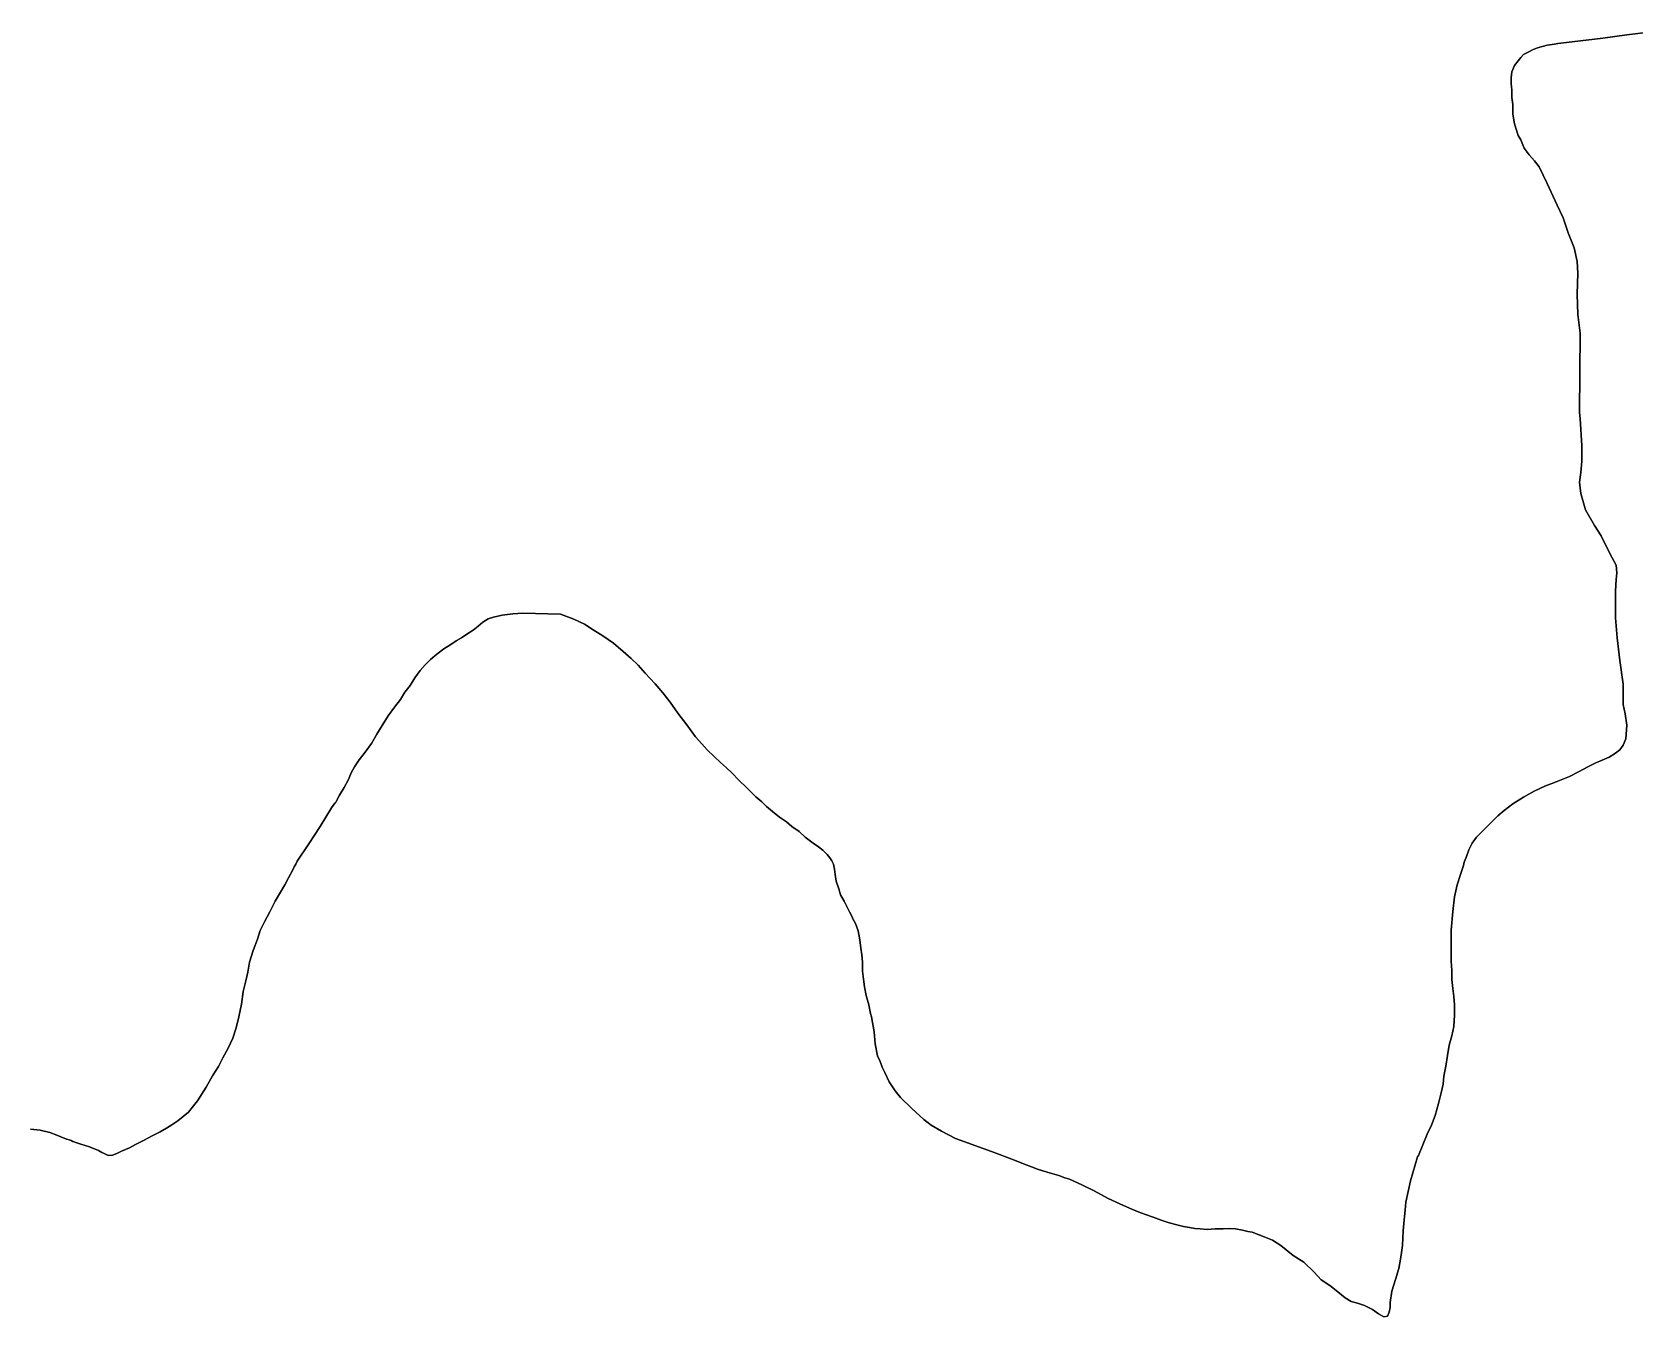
# Model space of a CAD drawing. Header units: inches. Extents: x 11258954 to 11313122, y 3645444 to 3695200.
# Drawn here: x 11277962 to 11279776, y 3665060 to 3666513 of the extents above; entities that cross this region are included whole.
import ezdxf

# ---------------------------------------------------------------- set-up
doc = ezdxf.new("R2010")
doc.units = ezdxf.units.IN
doc.header["$MEASUREMENT"] = 0
doc.layers.add('SchoolZone_Elementary', color=251, linetype='Continuous')
doc.layers.add('SchoolZone_Middle', color=154, linetype='Continuous')

msp = doc.modelspace()

# ---------------------------------------------------------------- linework, layer by layer
at = {"layer": 'SchoolZone_Elementary'}
for points in [[(11279792, 3666513.25, 0), (11279767, 3666510.25, 0), (11279740, 3666506.5, 0), (11279705, 3666502.25, 0), (11279689, 3666500.5, 0), (11279685, 3666499.75, 0), (11279677, 3666498.5, 0), (11279666, 3666495.5, 0), (11279662, 3666494, 0), (11279661, 3666493.5, 0), (11279656, 3666490.75, 0), (11279650, 3666487.75, 0), (11279647, 3666484.5, 0), (11279644, 3666480.75, 0), (11279640, 3666475.5, 0), (11279637, 3666468.25, 0), (11279636, 3666461.5, 0), (11279636, 3666455, 0), (11279637, 3666447.5, 0), (11279637, 3666439.25, 0), (11279638, 3666431.25, 0), (11279638, 3666420.5, 0), (11279640, 3666409.5, 0), (11279644, 3666396.25, 0), (11279647, 3666391.5, 0), (11279650.769, 3666381.758, 0), (11279656.5385, 3666374.176, 0), (11279662.4725, 3666367.4175, 0), (11279667.5825, 3666360.6595, 0), (11279676.978, 3666342.033, 0), (11279688.022, 3666317.4725, 0), (11279694.78, 3666302.967, 0), (11279700.7145, 3666285.989, 0), (11279707.4725, 3666269.176, 0), (11279710.769, 3666253.846, 0), (11279711.5935, 3666240.3295, 0), (11279710.769, 3666216.5935, 0), (11279711.5935, 3666193.6815, 0), (11279714.231, 3666172.5825, 0), (11279713.4065, 3666082.7475, 0), (11279714.231, 3666075.989, 0), (11279716, 3666045, 0), (11279715.879, 3666027.6925, 0), (11279715.055, 3666015, 0), (11279713.4065, 3666003.956, 0), (11279715.055, 3665991.2635, 0), (11279720.343, 3665972.6425, 0), (11279730.22, 3665954.835, 0), (11279737.967, 3665943.132, 0), (11279748.022, 3665922.6925, 0), (11279754.945, 3665910, 0), (11279755.769, 3665901.5935, 0), (11279754.945, 3665894.011, 0), (11279754, 3665880.5, 0), (11279754, 3665871.75, 0), (11279754, 3665860.5, 0), (11279754, 3665850.5, 0), (11279756, 3665827.75, 0), (11279759, 3665802.25, 0), (11279763, 3665775.5, 0), (11279763, 3665767, 0), (11279763, 3665759, 0), (11279763, 3665752.5, 0), (11279765, 3665742, 0), (11279767, 3665729, 0), (11279766, 3665713.5, 0), (11279763, 3665706.25, 0), (11279759, 3665701, 0), (11279754, 3665697.25, 0), (11279747, 3665693, 0), (11279739, 3665689.5, 0), (11279732, 3665686.5, 0), (11279723, 3665682, 0), (11279713, 3665676.75, 0), (11279702, 3665671, 0), (11279687, 3665665, 0), (11279674, 3665660, 0), (11279662, 3665654.5, 0), (11279650, 3665647.5, 0), (11279638, 3665640, 0), (11279628, 3665632.5, 0), (11279621, 3665626.5, 0), (11279614, 3665619.5, 0), (11279605, 3665610.75, 0), (11279597, 3665602.5, 0), (11279592, 3665595.5, 0), (11279588, 3665588, 0), (11279585, 3665579.5, 0), (11279583, 3665574, 0), (11279582, 3665570.25, 0), (11279579, 3665561.25, 0), (11279575, 3665548.25, 0), (11279572, 3665534.75, 0), (11279570, 3665518.25, 0), (11279568, 3665497, 0), (11279568, 3665479.5, 0), (11279568, 3665462, 0), (11279569, 3665451.5, 0), (11279569, 3665441.25, 0), (11279570, 3665431.25, 0), (11279571, 3665422, 0), (11279572, 3665412.5, 0), (11279572, 3665400.75, 0), (11279571, 3665388, 0), (11279569, 3665377.5, 0), (11279566, 3665367, 0), (11279564, 3665355.25, 0), (11279562, 3665343.25, 0), (11279560, 3665332, 0), (11279559, 3665323, 0), (11279557, 3665313, 0), (11279554, 3665301, 0), (11279550, 3665287.5, 0), (11279546, 3665276.5, 0), (11279541, 3665266.25, 0), (11279531, 3665242.25, 0), (11279530, 3665240.75, 0), (11279522, 3665213.5, 0), (11279517, 3665189.25, 0), (11279516, 3665180.25, 0), (11279515, 3665169.5, 0), (11279514, 3665156.75, 0), (11279513, 3665140.5, 0), (11279511, 3665127, 0), (11279509, 3665114.25, 0), (11279505, 3665101.75, 0), (11279501, 3665088.5, 0), (11279499, 3665075.75, 0), (11279499, 3665070.25, 0), (11279498, 3665064.75, 0), (11279496.0305, 3665060.2555, 0), (11279492, 3665059.5, 0), (11279486, 3665063, 0), (11279479, 3665067.75, 0), (11279470, 3665072.5, 0), (11279462, 3665075.25, 0), (11279455, 3665077, 0), (11279448, 3665081.25, 0), (11279440, 3665087.75, 0), (11279431, 3665095, 0), (11279421.154, 3665101.6485, 0), (11279413.242, 3665110.22, 0), (11279401.209, 3665121.4285, 0), (11279389.176, 3665129.176, 0), (11279375.3295, 3665140.3845, 0), (11279365.934, 3665146.4835, 0), (11279356.3735, 3665149.945, 0), (11279343, 3665155.25, 0), (11279338, 3665156.25, 0), (11279332, 3665157.75, 0), (11279324, 3665159, 0), (11279317, 3665159.5, 0), (11279310, 3665159.25, 0), (11279301, 3665159, 0), (11279292, 3665158.5, 0), (11279284, 3665159, 0), (11279278, 3665159.5, 0), (11279272, 3665160.75, 0), (11279265, 3665162, 0), (11279256, 3665164.25, 0), (11279248, 3665166.5, 0), (11279240, 3665169, 0), (11279231, 3665172.25, 0), (11279222, 3665175.5, 0), (11279214, 3665178.5, 0), (11279204, 3665182.5, 0), (11279193, 3665187.5, 0), (11279180, 3665193.5, 0), (11279164, 3665202, 0), (11279150, 3665209, 0), (11279136, 3665215.25, 0), (11279131, 3665217, 0), (11279124, 3665219.5, 0), (11279111, 3665223.25, 0), (11279100, 3665226.5, 0), (11279093, 3665229.25, 0), (11279084, 3665232.75, 0), (11279074, 3665237, 0), (11279048, 3665246.5, 0), (11279029, 3665253.5, 0), (11279026, 3665254.5, 0), (11279007, 3665261.25, 0), (11278991.2635, 3665269.78, 0), (11278979.5605, 3665276.5385, 0), (11278971.154, 3665282.967, 0), (11278957.6375, 3665295.165, 0), (11278945, 3665307.75, 0), (11278939, 3665315.25, 0), (11278932, 3665325.5, 0), (11278927, 3665336, 0), (11278924, 3665342, 0), (11278922, 3665348.5, 0), (11278919, 3665355, 0), (11278916, 3665368.5, 0), (11278915, 3665382, 0), (11278912, 3665399, 0), (11278911, 3665403, 0), (11278909, 3665412.5, 0), (11278906, 3665423, 0), (11278904, 3665433, 0), (11278903, 3665441.5, 0), (11278902, 3665450.75, 0), (11278902, 3665460.75, 0), (11278901, 3665469.25, 0), (11278900, 3665476.75, 0), (11278899, 3665486, 0), (11278897, 3665496.25, 0), (11278894, 3665504.75, 0), (11278891, 3665509.75, 0), (11278890, 3665512.25, 0), (11278887, 3665518, 0), (11278884, 3665523.75, 0), (11278881, 3665530, 0), (11278877, 3665537, 0), (11278875, 3665544, 0), (11278872, 3665552.5, 0), (11278871, 3665560, 0), (11278870, 3665566.25, 0), (11278869, 3665571.75, 0), (11278867, 3665575.5, 0), (11278865, 3665579, 0), (11278862, 3665582.75, 0), (11278857, 3665587.5, 0), (11278852, 3665591.25, 0), (11278846, 3665595.5, 0), (11278837, 3665602.5, 0), (11278830, 3665608.75, 0), (11278822, 3665614.5, 0), (11278816, 3665619.5, 0), (11278808, 3665625, 0), (11278800, 3665631.5, 0), (11278793, 3665637, 0), (11278788, 3665642.25, 0), (11278781, 3665648, 0), (11278771, 3665658, 0), (11278762, 3665667, 0), (11278754, 3665675, 0), (11278748, 3665680.75, 0), (11278741, 3665686.75, 0), (11278734, 3665693.5, 0), (11278726, 3665701, 0), (11278720, 3665708, 0), (11278713, 3665715.75, 0), (11278703, 3665729.5, 0), (11278693, 3665742.75, 0), (11278684, 3665755.25, 0), (11278676, 3665765.5, 0), (11278667, 3665775.75, 0), (11278656, 3665788, 0), (11278648, 3665797, 0), (11278640, 3665804.5, 0), (11278631, 3665812.5, 0), (11278620, 3665822, 0), (11278608, 3665830, 0), (11278597, 3665837, 0), (11278587, 3665843.25, 0), (11278575, 3665849, 0), (11278560, 3665854.5, 0), (11278517.292, 3665855.8685, 0), (11278506, 3665855, 0), (11278497, 3665853.75, 0), (11278494, 3665853.5, 0), (11278489, 3665852.5, 0), (11278484, 3665851.25, 0), (11278478, 3665849.25, 0), (11278472, 3665845.5, 0), (11278467, 3665841.25, 0), (11278461, 3665836.5, 0), (11278454, 3665832, 0), (11278448, 3665828, 0), (11278442, 3665824.5, 0), (11278436, 3665820.25, 0), (11278428, 3665815.25, 0), (11278420, 3665809.5, 0), (11278413, 3665803.5, 0), (11278407, 3665797.5, 0), (11278401, 3665791, 0), (11278395, 3665782.5, 0), (11278390, 3665774, 0), (11278384, 3665766.25, 0), (11278379, 3665758, 0), (11278372, 3665749.5, 0), (11278365, 3665739.5, 0), (11278358, 3665728.5, 0), (11278352, 3665719, 0), (11278346, 3665708.25, 0), (11278339, 3665698.5, 0), (11278332, 3665690, 0), (11278327, 3665682, 0), (11278323, 3665675.25, 0), (11278320, 3665667.5, 0), (11278315, 3665658.5, 0), (11278310, 3665649.75, 0), (11278306, 3665642.5, 0), (11278305.154, 3665641.3155, 0), (11278304.663, 3665640.628, 0), (11278301, 3665635.5, 0), (11278288, 3665614.5, 0), (11278275, 3665594.75, 0), (11278262, 3665575, 0), (11278260.372, 3665571.907, 0), (11278258.7445, 3665568.8145, 0), (11278257, 3665565.5, 0), (11278252, 3665556.25, 0), (11278248, 3665548.5, 0), (11278243, 3665540, 0), (11278237, 3665530, 0), (11278231, 3665518, 0), (11278225, 3665506.5, 0), (11278220, 3665496.75, 0), (11278217, 3665486.75, 0), (11278212, 3665474, 0), (11278208, 3665461, 0), (11278206, 3665449.75, 0), (11278204, 3665439.75, 0), (11278201, 3665427.75, 0), (11278199, 3665413.5, 0), (11278196, 3665399, 0), (11278193, 3665386.75, 0), (11278189, 3665375, 0), (11278184, 3665363.5, 0), (11278178, 3665352.5, 0), (11278173, 3665343, 0), (11278166, 3665332.25, 0), (11278159, 3665319.5, 0), (11278149, 3665304, 0), (11278143, 3665296.5, 0), (11278139, 3665291, 0), (11278133, 3665286.25, 0), (11278127, 3665281.5, 0), (11278120, 3665277, 0), (11278114, 3665273, 0), (11278107, 3665269, 0), (11278098, 3665264.25, 0), (11278088, 3665259, 0), (11278079, 3665254.5, 0), (11278072, 3665251, 0), (11278063, 3665247, 0), (11278058, 3665244.5, 0), (11278053, 3665242.5, 0), (11278048, 3665242, 0), (11278045, 3665243.5, 0), (11278042, 3665245, 0), (11278041, 3665245.5, 0), (11278037, 3665247.75, 0), (11278027, 3665252, 0), (11278017, 3665255, 0), (11278008, 3665258, 0), (11278006, 3665259, 0), (11277999, 3665261.5, 0), (11277990, 3665265.25, 0), (11277982, 3665268.25, 0), (11277971, 3665271, 0), (11277960, 3665272, 0)], [(11277960, 3665272, 0), (11277971, 3665271, 0), (11277982, 3665268.25, 0), (11277990, 3665265.25, 0), (11277999, 3665261.5, 0), (11278006, 3665259, 0), (11278008, 3665258, 0), (11278017, 3665255, 0), (11278027, 3665252, 0), (11278037, 3665247.75, 0), (11278041, 3665245.5, 0), (11278042, 3665245, 0), (11278045, 3665243.5, 0), (11278048, 3665242, 0), (11278053, 3665242.5, 0), (11278058, 3665244.5, 0), (11278063, 3665247, 0), (11278072, 3665251, 0), (11278079, 3665254.5, 0), (11278088, 3665259, 0), (11278098, 3665264.25, 0), (11278107, 3665269, 0), (11278114, 3665273, 0), (11278120, 3665277, 0), (11278127, 3665281.5, 0), (11278133, 3665286.25, 0), (11278139, 3665291, 0), (11278143, 3665296.5, 0), (11278149, 3665304, 0), (11278159, 3665319.5, 0), (11278166, 3665332.25, 0), (11278173, 3665343, 0), (11278178, 3665352.5, 0), (11278184, 3665363.5, 0), (11278189, 3665375, 0), (11278193, 3665386.75, 0), (11278196, 3665399, 0), (11278199, 3665413.5, 0), (11278201, 3665427.75, 0), (11278204, 3665439.75, 0), (11278206, 3665449.75, 0), (11278208, 3665461, 0), (11278212, 3665474, 0), (11278217, 3665486.75, 0), (11278220, 3665496.75, 0), (11278225, 3665506.5, 0), (11278231, 3665518, 0), (11278237, 3665530, 0), (11278243, 3665540, 0), (11278248, 3665548.5, 0), (11278252, 3665556.25, 0), (11278257, 3665565.5, 0), (11278258.7445, 3665568.8145, 0), (11278260.372, 3665571.907, 0), (11278262, 3665575, 0), (11278275, 3665594.75, 0), (11278288, 3665614.5, 0), (11278301, 3665635.5, 0), (11278304.663, 3665640.628, 0), (11278305.154, 3665641.3155, 0), (11278306, 3665642.5, 0), (11278310, 3665649.75, 0), (11278315, 3665658.5, 0), (11278320, 3665667.5, 0), (11278323, 3665675.25, 0), (11278327, 3665682, 0), (11278332, 3665690, 0), (11278339, 3665698.5, 0), (11278346, 3665708.25, 0), (11278352, 3665719, 0), (11278358, 3665728.5, 0), (11278365, 3665739.5, 0), (11278372, 3665749.5, 0), (11278379, 3665758, 0), (11278384, 3665766.25, 0), (11278390, 3665774, 0), (11278395, 3665782.5, 0), (11278401, 3665791, 0), (11278407, 3665797.5, 0), (11278413, 3665803.5, 0), (11278420, 3665809.5, 0), (11278428, 3665815.25, 0), (11278436, 3665820.25, 0), (11278442, 3665824.5, 0), (11278448, 3665828, 0), (11278454, 3665832, 0), (11278461, 3665836.5, 0), (11278467, 3665841.25, 0), (11278472, 3665845.5, 0), (11278478, 3665849.25, 0), (11278484, 3665851.25, 0), (11278489, 3665852.5, 0), (11278494, 3665853.5, 0), (11278497, 3665853.75, 0), (11278506, 3665855, 0), (11278517.292, 3665855.8685, 0), (11278560, 3665854.5, 0), (11278575, 3665849, 0), (11278587, 3665843.25, 0), (11278597, 3665837, 0), (11278608, 3665830, 0), (11278620, 3665822, 0), (11278631, 3665812.5, 0), (11278640, 3665804.5, 0), (11278648, 3665797, 0), (11278656, 3665788, 0), (11278667, 3665775.75, 0), (11278676, 3665765.5, 0), (11278684, 3665755.25, 0), (11278693, 3665742.75, 0), (11278703, 3665729.5, 0), (11278713, 3665715.75, 0), (11278720, 3665708, 0), (11278726, 3665701, 0), (11278734, 3665693.5, 0), (11278741, 3665686.75, 0), (11278748, 3665680.75, 0), (11278754, 3665675, 0), (11278762, 3665667, 0), (11278771, 3665658, 0), (11278781, 3665648, 0), (11278788, 3665642.25, 0), (11278793, 3665637, 0), (11278800, 3665631.5, 0), (11278808, 3665625, 0), (11278816, 3665619.5, 0), (11278822, 3665614.5, 0), (11278830, 3665608.75, 0), (11278837, 3665602.5, 0), (11278846, 3665595.5, 0), (11278852, 3665591.25, 0), (11278857, 3665587.5, 0), (11278862, 3665582.75, 0), (11278865, 3665579, 0), (11278867, 3665575.5, 0), (11278869, 3665571.75, 0), (11278870, 3665566.25, 0), (11278871, 3665560, 0), (11278872, 3665552.5, 0), (11278875, 3665544, 0), (11278877, 3665537, 0), (11278881, 3665530, 0), (11278884, 3665523.75, 0), (11278887, 3665518, 0), (11278890, 3665512.25, 0), (11278891, 3665509.75, 0), (11278894, 3665504.75, 0), (11278897, 3665496.25, 0), (11278899, 3665486, 0), (11278900, 3665476.75, 0), (11278901, 3665469.25, 0), (11278902, 3665460.75, 0), (11278902, 3665450.75, 0), (11278903, 3665441.5, 0), (11278904, 3665433, 0), (11278906, 3665423, 0), (11278909, 3665412.5, 0), (11278911, 3665403, 0), (11278912, 3665399, 0), (11278915, 3665382, 0), (11278916, 3665368.5, 0), (11278919, 3665355, 0), (11278922, 3665348.5, 0), (11278924, 3665342, 0), (11278927, 3665336, 0), (11278932, 3665325.5, 0), (11278939, 3665315.25, 0), (11278945, 3665307.75, 0), (11278957.6375, 3665295.165, 0), (11278971.154, 3665282.967, 0), (11278979.5605, 3665276.5385, 0), (11278991.2635, 3665269.78, 0), (11279007, 3665261.25, 0), (11279026, 3665254.5, 0), (11279029, 3665253.5, 0), (11279048, 3665246.5, 0), (11279074, 3665237, 0), (11279084, 3665232.75, 0), (11279093, 3665229.25, 0), (11279100, 3665226.5, 0), (11279111, 3665223.25, 0), (11279124, 3665219.5, 0), (11279131, 3665217, 0), (11279136, 3665215.25, 0), (11279150, 3665209, 0), (11279164, 3665202, 0), (11279180, 3665193.5, 0), (11279193, 3665187.5, 0), (11279204, 3665182.5, 0), (11279214, 3665178.5, 0), (11279222, 3665175.5, 0), (11279231, 3665172.25, 0), (11279240, 3665169, 0), (11279248, 3665166.5, 0), (11279256, 3665164.25, 0), (11279265, 3665162, 0), (11279272, 3665160.75, 0), (11279278, 3665159.5, 0), (11279284, 3665159, 0), (11279292, 3665158.5, 0), (11279301, 3665159, 0), (11279310, 3665159.25, 0), (11279317, 3665159.5, 0), (11279324, 3665159, 0), (11279332, 3665157.75, 0), (11279338, 3665156.25, 0), (11279343, 3665155.25, 0), (11279356.3735, 3665149.945, 0), (11279365.934, 3665146.4835, 0), (11279375.3295, 3665140.3845, 0), (11279389.176, 3665129.176, 0), (11279401.209, 3665121.4285, 0), (11279413.242, 3665110.22, 0), (11279421.154, 3665101.6485, 0), (11279431, 3665095, 0), (11279440, 3665087.75, 0), (11279448, 3665081.25, 0), (11279455, 3665077, 0), (11279462, 3665075.25, 0), (11279470, 3665072.5, 0), (11279479, 3665067.75, 0), (11279486, 3665063, 0), (11279492, 3665059.5, 0), (11279496.0305, 3665060.2555, 0), (11279498, 3665064.75, 0), (11279499, 3665070.25, 0), (11279499, 3665075.75, 0), (11279501, 3665088.5, 0), (11279505, 3665101.75, 0), (11279509, 3665114.25, 0), (11279511, 3665127, 0), (11279513, 3665140.5, 0), (11279514, 3665156.75, 0), (11279515, 3665169.5, 0), (11279516, 3665180.25, 0), (11279517, 3665189.25, 0), (11279522, 3665213.5, 0), (11279530, 3665240.75, 0), (11279531, 3665242.25, 0), (11279541, 3665266.25, 0), (11279546, 3665276.5, 0), (11279550, 3665287.5, 0), (11279554, 3665301, 0), (11279557, 3665313, 0), (11279559, 3665323, 0), (11279560, 3665332, 0), (11279562, 3665343.25, 0), (11279564, 3665355.25, 0), (11279566, 3665367, 0), (11279569, 3665377.5, 0), (11279571, 3665388, 0), (11279572, 3665400.75, 0), (11279572, 3665412.5, 0), (11279571, 3665422, 0), (11279570, 3665431.25, 0), (11279569, 3665441.25, 0), (11279569, 3665451.5, 0), (11279568, 3665462, 0), (11279568, 3665479.5, 0), (11279568, 3665497, 0), (11279570, 3665518.25, 0), (11279572, 3665534.75, 0), (11279575, 3665548.25, 0), (11279579, 3665561.25, 0), (11279582, 3665570.25, 0), (11279583, 3665574, 0), (11279585, 3665579.5, 0), (11279588, 3665588, 0), (11279592, 3665595.5, 0), (11279597, 3665602.5, 0), (11279605, 3665610.75, 0), (11279614, 3665619.5, 0), (11279621, 3665626.5, 0), (11279628, 3665632.5, 0), (11279638, 3665640, 0), (11279650, 3665647.5, 0), (11279662, 3665654.5, 0), (11279674, 3665660, 0), (11279687, 3665665, 0), (11279702, 3665671, 0), (11279713, 3665676.75, 0), (11279723, 3665682, 0), (11279732, 3665686.5, 0), (11279739, 3665689.5, 0), (11279747, 3665693, 0), (11279754, 3665697.25, 0), (11279759, 3665701, 0), (11279763, 3665706.25, 0), (11279766, 3665713.5, 0), (11279767, 3665729, 0), (11279765, 3665742, 0), (11279763, 3665752.5, 0), (11279763, 3665759, 0), (11279763, 3665767, 0), (11279763, 3665775.5, 0), (11279759, 3665802.25, 0), (11279756, 3665827.75, 0), (11279754, 3665850.5, 0), (11279754, 3665860.5, 0), (11279754, 3665871.75, 0), (11279754, 3665880.5, 0), (11279754.945, 3665894.011, 0), (11279755.769, 3665901.5935, 0), (11279754.945, 3665910, 0), (11279748.022, 3665922.6925, 0), (11279737.967, 3665943.132, 0), (11279730.22, 3665954.835, 0), (11279720.343, 3665972.6425, 0), (11279715.055, 3665991.2635, 0), (11279713.4065, 3666003.956, 0), (11279715.055, 3666015, 0), (11279715.879, 3666027.6925, 0), (11279716, 3666045, 0), (11279714.231, 3666075.989, 0), (11279713.4065, 3666082.7475, 0), (11279714.231, 3666172.5825, 0), (11279711.5935, 3666193.6815, 0), (11279710.769, 3666216.5935, 0), (11279711.5935, 3666240.3295, 0), (11279710.769, 3666253.846, 0), (11279707.4725, 3666269.176, 0), (11279700.7145, 3666285.989, 0), (11279694.78, 3666302.967, 0), (11279688.022, 3666317.4725, 0), (11279676.978, 3666342.033, 0), (11279667.5825, 3666360.6595, 0), (11279662.4725, 3666367.4175, 0), (11279656.5385, 3666374.176, 0), (11279650.769, 3666381.758, 0), (11279647, 3666391.5, 0), (11279644, 3666396.25, 0), (11279640, 3666409.5, 0), (11279638, 3666420.5, 0), (11279638, 3666431.25, 0), (11279637, 3666439.25, 0), (11279637, 3666447.5, 0), (11279636, 3666455, 0), (11279636, 3666461.5, 0), (11279637, 3666468.25, 0), (11279640, 3666475.5, 0), (11279644, 3666480.75, 0), (11279647, 3666484.5, 0), (11279650, 3666487.75, 0), (11279656, 3666490.75, 0), (11279661, 3666493.5, 0), (11279662, 3666494, 0), (11279666, 3666495.5, 0), (11279677, 3666498.5, 0), (11279685, 3666499.75, 0), (11279689, 3666500.5, 0), (11279705, 3666502.25, 0), (11279740, 3666506.5, 0), (11279767, 3666510.25, 0), (11279792, 3666513.25, 0)]]:
    msp.add_polyline3d(points, dxfattribs=at)
at = {"layer": 'SchoolZone_Middle'}
for points in [[(11279792, 3666513.25, 0), (11279767, 3666510.25, 0), (11279740, 3666506.5, 0), (11279705, 3666502.25, 0), (11279689, 3666500.5, 0), (11279685, 3666499.75, 0), (11279677, 3666498.5, 0), (11279666, 3666495.5, 0), (11279662, 3666494, 0), (11279661, 3666493.5, 0), (11279656, 3666490.75, 0), (11279650, 3666487.75, 0), (11279647, 3666484.5, 0), (11279644, 3666480.75, 0), (11279640, 3666475.5, 0), (11279637, 3666468.25, 0), (11279636, 3666461.5, 0), (11279636, 3666455, 0), (11279637, 3666447.5, 0), (11279637, 3666439.25, 0), (11279638, 3666431.25, 0), (11279638, 3666420.5, 0), (11279640, 3666409.5, 0), (11279644, 3666396.25, 0), (11279647, 3666391.5, 0), (11279650.769, 3666381.758, 0), (11279656.5385, 3666374.176, 0), (11279662.4725, 3666367.4175, 0), (11279667.5825, 3666360.6595, 0), (11279676.978, 3666342.033, 0), (11279688.022, 3666317.4725, 0), (11279694.78, 3666302.967, 0), (11279700.7145, 3666285.989, 0), (11279707.4725, 3666269.176, 0), (11279710.769, 3666253.846, 0), (11279711.5935, 3666240.3295, 0), (11279710.769, 3666216.5935, 0), (11279711.5935, 3666193.6815, 0), (11279714.231, 3666172.5825, 0), (11279713.4065, 3666082.7475, 0), (11279714.231, 3666075.989, 0), (11279716, 3666045, 0), (11279715.879, 3666027.6925, 0), (11279715.055, 3666015, 0), (11279713.4065, 3666003.956, 0), (11279715.055, 3665991.2635, 0), (11279720.343, 3665972.6425, 0), (11279730.22, 3665954.835, 0), (11279737.967, 3665943.132, 0), (11279748.022, 3665922.6925, 0), (11279754.945, 3665910, 0), (11279755.769, 3665901.5935, 0), (11279754.945, 3665894.011, 0), (11279754, 3665880.5, 0), (11279754, 3665871.75, 0), (11279754, 3665860.5, 0), (11279754, 3665850.5, 0), (11279756, 3665827.75, 0), (11279759, 3665802.25, 0), (11279763, 3665775.5, 0), (11279763, 3665767, 0), (11279763, 3665759, 0), (11279763, 3665752.5, 0), (11279765, 3665742, 0), (11279767, 3665729, 0), (11279766, 3665713.5, 0), (11279763, 3665706.25, 0), (11279759, 3665701, 0), (11279754, 3665697.25, 0), (11279747, 3665693, 0), (11279739, 3665689.5, 0), (11279732, 3665686.5, 0), (11279723, 3665682, 0), (11279713, 3665676.75, 0), (11279702, 3665671, 0), (11279687, 3665665, 0), (11279674, 3665660, 0), (11279662, 3665654.5, 0), (11279650, 3665647.5, 0), (11279638, 3665640, 0), (11279628, 3665632.5, 0), (11279621, 3665626.5, 0), (11279614, 3665619.5, 0), (11279605, 3665610.75, 0), (11279597, 3665602.5, 0), (11279592, 3665595.5, 0), (11279588, 3665588, 0), (11279585, 3665579.5, 0), (11279583, 3665574, 0), (11279582, 3665570.25, 0), (11279579, 3665561.25, 0), (11279575, 3665548.25, 0), (11279572, 3665534.75, 0), (11279570, 3665518.25, 0), (11279568, 3665497, 0), (11279568, 3665479.5, 0), (11279568, 3665462, 0), (11279569, 3665451.5, 0), (11279569, 3665441.25, 0), (11279570, 3665431.25, 0), (11279571, 3665422, 0), (11279572, 3665412.5, 0), (11279572, 3665400.75, 0), (11279571, 3665388, 0), (11279569, 3665377.5, 0), (11279566, 3665367, 0), (11279564, 3665355.25, 0), (11279562, 3665343.25, 0), (11279560, 3665332, 0), (11279559, 3665323, 0), (11279557, 3665313, 0), (11279554, 3665301, 0), (11279550, 3665287.5, 0), (11279546, 3665276.5, 0), (11279541, 3665266.25, 0), (11279531, 3665242.25, 0), (11279530, 3665240.75, 0), (11279522, 3665213.5, 0), (11279517, 3665189.25, 0), (11279516, 3665180.25, 0), (11279515, 3665169.5, 0), (11279514, 3665156.75, 0), (11279513, 3665140.5, 0), (11279511, 3665127, 0), (11279509, 3665114.25, 0), (11279505, 3665101.75, 0), (11279501, 3665088.5, 0), (11279499, 3665075.75, 0), (11279499, 3665070.25, 0), (11279498, 3665064.75, 0), (11279496.0305, 3665060.2555, 0), (11279492, 3665059.5, 0), (11279486, 3665063, 0), (11279479, 3665067.75, 0), (11279470, 3665072.5, 0), (11279462, 3665075.25, 0), (11279455, 3665077, 0), (11279448, 3665081.25, 0), (11279440, 3665087.75, 0), (11279431, 3665095, 0), (11279421.154, 3665101.6485, 0), (11279413.242, 3665110.22, 0), (11279401.209, 3665121.4285, 0), (11279389.176, 3665129.176, 0), (11279375.3295, 3665140.3845, 0), (11279365.934, 3665146.4835, 0), (11279356.3735, 3665149.945, 0), (11279343, 3665155.25, 0), (11279338, 3665156.25, 0), (11279332, 3665157.75, 0), (11279324, 3665159, 0), (11279317, 3665159.5, 0), (11279310, 3665159.25, 0), (11279301, 3665159, 0), (11279292, 3665158.5, 0), (11279284, 3665159, 0), (11279278, 3665159.5, 0), (11279272, 3665160.75, 0), (11279265, 3665162, 0), (11279256, 3665164.25, 0), (11279248, 3665166.5, 0), (11279240, 3665169, 0), (11279231, 3665172.25, 0), (11279222, 3665175.5, 0), (11279214, 3665178.5, 0), (11279204, 3665182.5, 0), (11279193, 3665187.5, 0), (11279180, 3665193.5, 0), (11279164, 3665202, 0), (11279150, 3665209, 0), (11279136, 3665215.25, 0), (11279131, 3665217, 0), (11279124, 3665219.5, 0), (11279111, 3665223.25, 0), (11279100, 3665226.5, 0), (11279093, 3665229.25, 0), (11279084, 3665232.75, 0), (11279074, 3665237, 0), (11279048, 3665246.5, 0), (11279029, 3665253.5, 0), (11279026, 3665254.5, 0), (11279007, 3665261.25, 0), (11278991.2635, 3665269.78, 0), (11278979.5605, 3665276.5385, 0), (11278971.154, 3665282.967, 0), (11278957.6375, 3665295.165, 0), (11278945, 3665307.75, 0), (11278939, 3665315.25, 0), (11278932, 3665325.5, 0), (11278927, 3665336, 0), (11278924, 3665342, 0), (11278922, 3665348.5, 0), (11278919, 3665355, 0), (11278916, 3665368.5, 0), (11278915, 3665382, 0), (11278912, 3665399, 0), (11278911, 3665403, 0), (11278909, 3665412.5, 0), (11278906, 3665423, 0), (11278904, 3665433, 0), (11278903, 3665441.5, 0), (11278902, 3665450.75, 0), (11278902, 3665460.75, 0), (11278901, 3665469.25, 0), (11278900, 3665476.75, 0), (11278899, 3665486, 0), (11278897, 3665496.25, 0), (11278894, 3665504.75, 0), (11278891, 3665509.75, 0), (11278890, 3665512.25, 0), (11278887, 3665518, 0), (11278884, 3665523.75, 0), (11278881, 3665530, 0), (11278877, 3665537, 0), (11278875, 3665544, 0), (11278872, 3665552.5, 0), (11278871, 3665560, 0), (11278870, 3665566.25, 0), (11278869, 3665571.75, 0), (11278867, 3665575.5, 0), (11278865, 3665579, 0), (11278862, 3665582.75, 0), (11278857, 3665587.5, 0), (11278852, 3665591.25, 0), (11278846, 3665595.5, 0), (11278837, 3665602.5, 0), (11278830, 3665608.75, 0), (11278822, 3665614.5, 0), (11278816, 3665619.5, 0), (11278808, 3665625, 0), (11278800, 3665631.5, 0), (11278793, 3665637, 0), (11278788, 3665642.25, 0), (11278781, 3665648, 0), (11278771, 3665658, 0), (11278762, 3665667, 0), (11278754, 3665675, 0), (11278748, 3665680.75, 0), (11278741, 3665686.75, 0), (11278734, 3665693.5, 0), (11278726, 3665701, 0), (11278720, 3665708, 0), (11278713, 3665715.75, 0), (11278703, 3665729.5, 0), (11278693, 3665742.75, 0), (11278684, 3665755.25, 0), (11278676, 3665765.5, 0), (11278667, 3665775.75, 0), (11278656, 3665788, 0), (11278648, 3665797, 0), (11278640, 3665804.5, 0), (11278631, 3665812.5, 0), (11278620, 3665822, 0), (11278608, 3665830, 0), (11278597, 3665837, 0), (11278587, 3665843.25, 0), (11278575, 3665849, 0), (11278560, 3665854.5, 0), (11278517.292, 3665855.8685, 0), (11278506, 3665855, 0), (11278497, 3665853.75, 0), (11278494, 3665853.5, 0), (11278489, 3665852.5, 0), (11278484, 3665851.25, 0), (11278478, 3665849.25, 0), (11278472, 3665845.5, 0), (11278467, 3665841.25, 0), (11278461, 3665836.5, 0), (11278454, 3665832, 0), (11278448, 3665828, 0), (11278442, 3665824.5, 0), (11278436, 3665820.25, 0), (11278428, 3665815.25, 0), (11278420, 3665809.5, 0), (11278413, 3665803.5, 0), (11278407, 3665797.5, 0), (11278401, 3665791, 0), (11278395, 3665782.5, 0), (11278390, 3665774, 0), (11278384, 3665766.25, 0), (11278379, 3665758, 0), (11278372, 3665749.5, 0), (11278365, 3665739.5, 0), (11278358, 3665728.5, 0), (11278352, 3665719, 0), (11278346, 3665708.25, 0), (11278339, 3665698.5, 0), (11278332, 3665690, 0), (11278327, 3665682, 0), (11278323, 3665675.25, 0), (11278320, 3665667.5, 0), (11278315, 3665658.5, 0), (11278310, 3665649.75, 0), (11278306, 3665642.5, 0), (11278305.154, 3665641.3155, 0), (11278304.663, 3665640.628, 0), (11278301, 3665635.5, 0), (11278288, 3665614.5, 0), (11278275, 3665594.75, 0), (11278262, 3665575, 0), (11278260.372, 3665571.907, 0), (11278258.7445, 3665568.8145, 0), (11278257, 3665565.5, 0), (11278252, 3665556.25, 0), (11278248, 3665548.5, 0), (11278243, 3665540, 0), (11278237, 3665530, 0), (11278231, 3665518, 0), (11278225, 3665506.5, 0), (11278220, 3665496.75, 0), (11278217, 3665486.75, 0), (11278212, 3665474, 0), (11278208, 3665461, 0), (11278206, 3665449.75, 0), (11278204, 3665439.75, 0), (11278201, 3665427.75, 0), (11278199, 3665413.5, 0), (11278196, 3665399, 0), (11278193, 3665386.75, 0), (11278189, 3665375, 0), (11278184, 3665363.5, 0), (11278178, 3665352.5, 0), (11278173, 3665343, 0), (11278166, 3665332.25, 0), (11278159, 3665319.5, 0), (11278149, 3665304, 0), (11278143, 3665296.5, 0), (11278139, 3665291, 0), (11278133, 3665286.25, 0), (11278127, 3665281.5, 0), (11278120, 3665277, 0), (11278114, 3665273, 0), (11278107, 3665269, 0), (11278098, 3665264.25, 0), (11278088, 3665259, 0), (11278079, 3665254.5, 0), (11278072, 3665251, 0), (11278063, 3665247, 0), (11278058, 3665244.5, 0), (11278053, 3665242.5, 0), (11278048, 3665242, 0), (11278045, 3665243.5, 0), (11278042, 3665245, 0), (11278041, 3665245.5, 0), (11278037, 3665247.75, 0), (11278027, 3665252, 0), (11278017, 3665255, 0), (11278008, 3665258, 0), (11278006, 3665259, 0), (11277999, 3665261.5, 0), (11277990, 3665265.25, 0), (11277982, 3665268.25, 0), (11277971, 3665271, 0), (11277960, 3665272, 0)], [(11277960, 3665272, 0), (11277971, 3665271, 0), (11277982, 3665268.25, 0), (11277990, 3665265.25, 0), (11277999, 3665261.5, 0), (11278006, 3665259, 0), (11278008, 3665258, 0), (11278017, 3665255, 0), (11278027, 3665252, 0), (11278037, 3665247.75, 0), (11278041, 3665245.5, 0), (11278042, 3665245, 0), (11278045, 3665243.5, 0), (11278048, 3665242, 0), (11278053, 3665242.5, 0), (11278058, 3665244.5, 0), (11278063, 3665247, 0), (11278072, 3665251, 0), (11278079, 3665254.5, 0), (11278088, 3665259, 0), (11278098, 3665264.25, 0), (11278107, 3665269, 0), (11278114, 3665273, 0), (11278120, 3665277, 0), (11278127, 3665281.5, 0), (11278133, 3665286.25, 0), (11278139, 3665291, 0), (11278143, 3665296.5, 0), (11278149, 3665304, 0), (11278159, 3665319.5, 0), (11278166, 3665332.25, 0), (11278173, 3665343, 0), (11278178, 3665352.5, 0), (11278184, 3665363.5, 0), (11278189, 3665375, 0), (11278193, 3665386.75, 0), (11278196, 3665399, 0), (11278199, 3665413.5, 0), (11278201, 3665427.75, 0), (11278204, 3665439.75, 0), (11278206, 3665449.75, 0), (11278208, 3665461, 0), (11278212, 3665474, 0), (11278217, 3665486.75, 0), (11278220, 3665496.75, 0), (11278225, 3665506.5, 0), (11278231, 3665518, 0), (11278237, 3665530, 0), (11278243, 3665540, 0), (11278248, 3665548.5, 0), (11278252, 3665556.25, 0), (11278257, 3665565.5, 0), (11278258.7445, 3665568.8145, 0), (11278260.372, 3665571.907, 0), (11278262, 3665575, 0), (11278275, 3665594.75, 0), (11278288, 3665614.5, 0), (11278301, 3665635.5, 0), (11278304.663, 3665640.628, 0), (11278305.154, 3665641.3155, 0), (11278306, 3665642.5, 0), (11278310, 3665649.75, 0), (11278315, 3665658.5, 0), (11278320, 3665667.5, 0), (11278323, 3665675.25, 0), (11278327, 3665682, 0), (11278332, 3665690, 0), (11278339, 3665698.5, 0), (11278346, 3665708.25, 0), (11278352, 3665719, 0), (11278358, 3665728.5, 0), (11278365, 3665739.5, 0), (11278372, 3665749.5, 0), (11278379, 3665758, 0), (11278384, 3665766.25, 0), (11278390, 3665774, 0), (11278395, 3665782.5, 0), (11278401, 3665791, 0), (11278407, 3665797.5, 0), (11278413, 3665803.5, 0), (11278420, 3665809.5, 0), (11278428, 3665815.25, 0), (11278436, 3665820.25, 0), (11278442, 3665824.5, 0), (11278448, 3665828, 0), (11278454, 3665832, 0), (11278461, 3665836.5, 0), (11278467, 3665841.25, 0), (11278472, 3665845.5, 0), (11278478, 3665849.25, 0), (11278484, 3665851.25, 0), (11278489, 3665852.5, 0), (11278494, 3665853.5, 0), (11278497, 3665853.75, 0), (11278506, 3665855, 0), (11278517.292, 3665855.8685, 0), (11278560, 3665854.5, 0), (11278575, 3665849, 0), (11278587, 3665843.25, 0), (11278597, 3665837, 0), (11278608, 3665830, 0), (11278620, 3665822, 0), (11278631, 3665812.5, 0), (11278640, 3665804.5, 0), (11278648, 3665797, 0), (11278656, 3665788, 0), (11278667, 3665775.75, 0), (11278676, 3665765.5, 0), (11278684, 3665755.25, 0), (11278693, 3665742.75, 0), (11278703, 3665729.5, 0), (11278713, 3665715.75, 0), (11278720, 3665708, 0), (11278726, 3665701, 0), (11278734, 3665693.5, 0), (11278741, 3665686.75, 0), (11278748, 3665680.75, 0), (11278754, 3665675, 0), (11278762, 3665667, 0), (11278771, 3665658, 0), (11278781, 3665648, 0), (11278788, 3665642.25, 0), (11278793, 3665637, 0), (11278800, 3665631.5, 0), (11278808, 3665625, 0), (11278816, 3665619.5, 0), (11278822, 3665614.5, 0), (11278830, 3665608.75, 0), (11278837, 3665602.5, 0), (11278846, 3665595.5, 0), (11278852, 3665591.25, 0), (11278857, 3665587.5, 0), (11278862, 3665582.75, 0), (11278865, 3665579, 0), (11278867, 3665575.5, 0), (11278869, 3665571.75, 0), (11278870, 3665566.25, 0), (11278871, 3665560, 0), (11278872, 3665552.5, 0), (11278875, 3665544, 0), (11278877, 3665537, 0), (11278881, 3665530, 0), (11278884, 3665523.75, 0), (11278887, 3665518, 0), (11278890, 3665512.25, 0), (11278891, 3665509.75, 0), (11278894, 3665504.75, 0), (11278897, 3665496.25, 0), (11278899, 3665486, 0), (11278900, 3665476.75, 0), (11278901, 3665469.25, 0), (11278902, 3665460.75, 0), (11278902, 3665450.75, 0), (11278903, 3665441.5, 0), (11278904, 3665433, 0), (11278906, 3665423, 0), (11278909, 3665412.5, 0), (11278911, 3665403, 0), (11278912, 3665399, 0), (11278915, 3665382, 0), (11278916, 3665368.5, 0), (11278919, 3665355, 0), (11278922, 3665348.5, 0), (11278924, 3665342, 0), (11278927, 3665336, 0), (11278932, 3665325.5, 0), (11278939, 3665315.25, 0), (11278945, 3665307.75, 0), (11278957.6375, 3665295.165, 0), (11278971.154, 3665282.967, 0), (11278979.5605, 3665276.5385, 0), (11278991.2635, 3665269.78, 0), (11279007, 3665261.25, 0), (11279026, 3665254.5, 0), (11279029, 3665253.5, 0), (11279048, 3665246.5, 0), (11279074, 3665237, 0), (11279084, 3665232.75, 0), (11279093, 3665229.25, 0), (11279100, 3665226.5, 0), (11279111, 3665223.25, 0), (11279124, 3665219.5, 0), (11279131, 3665217, 0), (11279136, 3665215.25, 0), (11279150, 3665209, 0), (11279164, 3665202, 0), (11279180, 3665193.5, 0), (11279193, 3665187.5, 0), (11279204, 3665182.5, 0), (11279214, 3665178.5, 0), (11279222, 3665175.5, 0), (11279231, 3665172.25, 0), (11279240, 3665169, 0), (11279248, 3665166.5, 0), (11279256, 3665164.25, 0), (11279265, 3665162, 0), (11279272, 3665160.75, 0), (11279278, 3665159.5, 0), (11279284, 3665159, 0), (11279292, 3665158.5, 0), (11279301, 3665159, 0), (11279310, 3665159.25, 0), (11279317, 3665159.5, 0), (11279324, 3665159, 0), (11279332, 3665157.75, 0), (11279338, 3665156.25, 0), (11279343, 3665155.25, 0), (11279356.3735, 3665149.945, 0), (11279365.934, 3665146.4835, 0), (11279375.3295, 3665140.3845, 0), (11279389.176, 3665129.176, 0), (11279401.209, 3665121.4285, 0), (11279413.242, 3665110.22, 0), (11279421.154, 3665101.6485, 0), (11279431, 3665095, 0), (11279440, 3665087.75, 0), (11279448, 3665081.25, 0), (11279455, 3665077, 0), (11279462, 3665075.25, 0), (11279470, 3665072.5, 0), (11279479, 3665067.75, 0), (11279486, 3665063, 0), (11279492, 3665059.5, 0), (11279496.0305, 3665060.2555, 0), (11279498, 3665064.75, 0), (11279499, 3665070.25, 0), (11279499, 3665075.75, 0), (11279501, 3665088.5, 0), (11279505, 3665101.75, 0), (11279509, 3665114.25, 0), (11279511, 3665127, 0), (11279513, 3665140.5, 0), (11279514, 3665156.75, 0), (11279515, 3665169.5, 0), (11279516, 3665180.25, 0), (11279517, 3665189.25, 0), (11279522, 3665213.5, 0), (11279530, 3665240.75, 0), (11279531, 3665242.25, 0), (11279541, 3665266.25, 0), (11279546, 3665276.5, 0), (11279550, 3665287.5, 0), (11279554, 3665301, 0), (11279557, 3665313, 0), (11279559, 3665323, 0), (11279560, 3665332, 0), (11279562, 3665343.25, 0), (11279564, 3665355.25, 0), (11279566, 3665367, 0), (11279569, 3665377.5, 0), (11279571, 3665388, 0), (11279572, 3665400.75, 0), (11279572, 3665412.5, 0), (11279571, 3665422, 0), (11279570, 3665431.25, 0), (11279569, 3665441.25, 0), (11279569, 3665451.5, 0), (11279568, 3665462, 0), (11279568, 3665479.5, 0), (11279568, 3665497, 0), (11279570, 3665518.25, 0), (11279572, 3665534.75, 0), (11279575, 3665548.25, 0), (11279579, 3665561.25, 0), (11279582, 3665570.25, 0), (11279583, 3665574, 0), (11279585, 3665579.5, 0), (11279588, 3665588, 0), (11279592, 3665595.5, 0), (11279597, 3665602.5, 0), (11279605, 3665610.75, 0), (11279614, 3665619.5, 0), (11279621, 3665626.5, 0), (11279628, 3665632.5, 0), (11279638, 3665640, 0), (11279650, 3665647.5, 0), (11279662, 3665654.5, 0), (11279674, 3665660, 0), (11279687, 3665665, 0), (11279702, 3665671, 0), (11279713, 3665676.75, 0), (11279723, 3665682, 0), (11279732, 3665686.5, 0), (11279739, 3665689.5, 0), (11279747, 3665693, 0), (11279754, 3665697.25, 0), (11279759, 3665701, 0), (11279763, 3665706.25, 0), (11279766, 3665713.5, 0), (11279767, 3665729, 0), (11279765, 3665742, 0), (11279763, 3665752.5, 0), (11279763, 3665759, 0), (11279763, 3665767, 0), (11279763, 3665775.5, 0), (11279759, 3665802.25, 0), (11279756, 3665827.75, 0), (11279754, 3665850.5, 0), (11279754, 3665860.5, 0), (11279754, 3665871.75, 0), (11279754, 3665880.5, 0), (11279754.945, 3665894.011, 0), (11279755.769, 3665901.5935, 0), (11279754.945, 3665910, 0), (11279748.022, 3665922.6925, 0), (11279737.967, 3665943.132, 0), (11279730.22, 3665954.835, 0), (11279720.343, 3665972.6425, 0), (11279715.055, 3665991.2635, 0), (11279713.4065, 3666003.956, 0), (11279715.055, 3666015, 0), (11279715.879, 3666027.6925, 0), (11279716, 3666045, 0), (11279714.231, 3666075.989, 0), (11279713.4065, 3666082.7475, 0), (11279714.231, 3666172.5825, 0), (11279711.5935, 3666193.6815, 0), (11279710.769, 3666216.5935, 0), (11279711.5935, 3666240.3295, 0), (11279710.769, 3666253.846, 0), (11279707.4725, 3666269.176, 0), (11279700.7145, 3666285.989, 0), (11279694.78, 3666302.967, 0), (11279688.022, 3666317.4725, 0), (11279676.978, 3666342.033, 0), (11279667.5825, 3666360.6595, 0), (11279662.4725, 3666367.4175, 0), (11279656.5385, 3666374.176, 0), (11279650.769, 3666381.758, 0), (11279647, 3666391.5, 0), (11279644, 3666396.25, 0), (11279640, 3666409.5, 0), (11279638, 3666420.5, 0), (11279638, 3666431.25, 0), (11279637, 3666439.25, 0), (11279637, 3666447.5, 0), (11279636, 3666455, 0), (11279636, 3666461.5, 0), (11279637, 3666468.25, 0), (11279640, 3666475.5, 0), (11279644, 3666480.75, 0), (11279647, 3666484.5, 0), (11279650, 3666487.75, 0), (11279656, 3666490.75, 0), (11279661, 3666493.5, 0), (11279662, 3666494, 0), (11279666, 3666495.5, 0), (11279677, 3666498.5, 0), (11279685, 3666499.75, 0), (11279689, 3666500.5, 0), (11279705, 3666502.25, 0), (11279740, 3666506.5, 0), (11279767, 3666510.25, 0), (11279792, 3666513.25, 0)]]:
    msp.add_polyline3d(points, dxfattribs=at)

doc.saveas('drawing.dxf')
